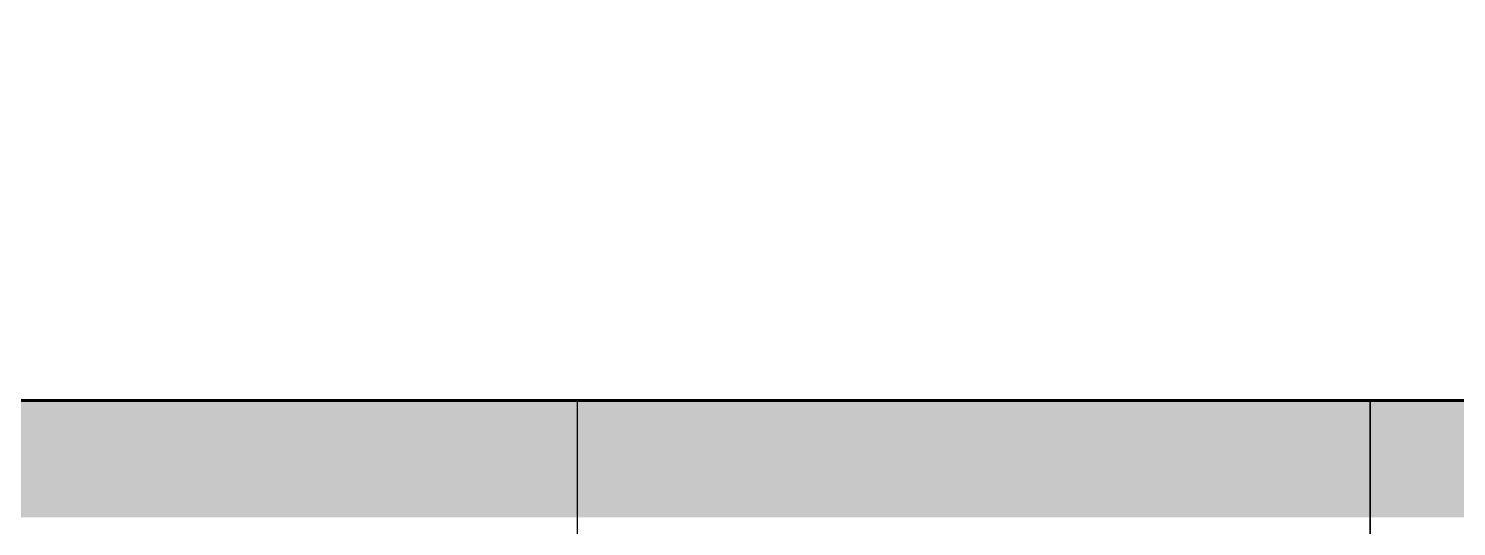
# Model space of a CAD drawing. Header units: millimetres. Extents: x 663313 to 1226001, y 1431724 to 1620898.
# Drawn here: x 847826 to 852676, y 1508376 to 1510068 of the extents above; entities that cross this region are included whole.
import ezdxf

# ---------------------------------------------------------------- set-up
doc = ezdxf.new("R2010")
doc.units = ezdxf.units.MM
doc.set_wipeout_variables(frame=1)
for name, pattern in [('CENTER', [50.800000000000004, 31.75, -6.35, 6.35, -6.35]), ('DPA_Grid _ Level 100', [1000, 550, -160, 130, -160]), ('TA_GL_000.70000', [1.925, 0.7, -0.175, 0.175, -0.175, 0.7])]:
    doc.linetypes.add(name, pattern=pattern)
doc.layers.add('000 - 0_HIDE_OBJ_FRAMING_DEF_SUB', color=7, linetype='Continuous', plot=False)
for name, color, linetype in [('000 - 0_SYM_DWG_GRIDLINE_MAIN_COLOR_251', 7, 'Continuous'), ('000 - 0_SYM_DWG_GROUND_MAIN_COLOR_40', 7, 'Continuous'), ('000 - CONCRETE_COL_HATCH_', 7, 'Continuous'), ('000 - CONCRETE_COL_WIPEOUT_', 7, 'Continuous'), ('000 - CONCRETE_EX_BUILDING_CUT_COLOR_5', 7, 'Continuous'), ('000 - CONCRETE_EX_BUILDING_SUB_COLOR_251', 7, 'Continuous'), ('000 - CONCRETE_EX_BUILDING_WIPEOUT_', 7, 'Continuous'), ('000 - CONCRETE_PRECAST_MAIN_COLOR_1', 7, 'Continuous'), ('000 - CONCRETE_PRECAST_MAIN_COLOR_3', 7, 'Continuous'), ('000 - CONCRETE_PRECAST_WIPEOUT_', 7, 'Continuous'), ('000 - GRID', 7, 'CENTER')]:
    doc.layers.add(name, color=color, linetype=linetype)
doc.layers.add('000 - CONCRETE_EX_BUILDING_CUT_COLOR_40', color=7, linetype='Continuous', lineweight=120)
doc.layers.add('A-GENM', color=7, linetype='Continuous', lineweight=9)
doc.styles.add('TA', font='', dxfattribs={"height": 4.5})
doc.styles.get('TA').set_extended_font_data('Cordia New')

# ---------------------------------------------------------------- blocks, each defined once
blk = doc.blocks.new('Railing - 50mm-12514463-ENT 4 ELE-2 sheet')
at = {"layer": '000 - CONCRETE_EX_BUILDING_SUB_COLOR_251', "color": 7}
for p, q in [((-149807.5987598424, 104150.0000000004), (-149807.5987598424, 104500.0000000002)), ((-149807.5987598424, 103650.0000000002), (-149807.5987598424, 104100.0000000004))]:
    blk.add_line(p, q, dxfattribs=at)
blk = doc.blocks.new('Railing - 50mm-22182241-ENT 4 ELE-2 sheet')
at = {"layer": '000 - CONCRETE_EX_BUILDING_SUB_COLOR_251', "color": 7}
for p, q in [((-150307.5987598424, 104091.8749999999), (-150307.5987598424, 104432.9399408114)), ((-150307.5987598424, 103475.0000000002), (-150307.5987598424, 104032.9401233301))]:
    blk.add_line(p, q, dxfattribs=at)
blk = doc.blocks.new('Railing - 50mm-22182239-ENT 4 ELE-2 sheet')
at = {"layer": '000 - CONCRETE_EX_BUILDING_SUB_COLOR_251', "color": 7}
for p, q in [((-150807.5987598425, 103779.3749999998), (-150807.5987598425, 104120.5680638497)), ((-150807.5987598425, 103125.0000000002), (-150807.5987598425, 103720.5682463684)), ((-150757.5987598425, 103136.0781201223), (-150757.5987598425, 103125.0000000002))]:
    blk.add_line(p, q, dxfattribs=at)
blk = doc.blocks.new('Railing - 50mm-22182237-ENT 4 ELE-2 sheet')
at = {"layer": '000 - CONCRETE_EX_BUILDING_SUB_COLOR_251', "color": 7}
for p, q in [((-151307.5987598425, 103466.8749999997), (-151307.5987598425, 103807.9124353308)), ((-151307.5987598425, 102950.0000000002), (-151307.5987598425, 103407.9126179244))]:
    blk.add_line(p, q, dxfattribs=at)
blk = doc.blocks.new('Railing - 50mm-22182235-ENT 4 ELE-2 sheet')
at = {"layer": '000 - CONCRETE_EX_BUILDING_SUB_COLOR_251', "color": 7}
for p, q in [((-151807.5987598424, 103154.3749999997), (-151807.5987598424, 103495.4124353308)), ((-151807.5987598424, 102600.0000000002), (-151807.5987598424, 103095.4126179243))]:
    blk.add_line(p, q, dxfattribs=at)
blk = doc.blocks.new('Railing - 50mm-22182233-ENT 4 ELE-2 sheet')
at = {"layer": '000 - CONCRETE_EX_BUILDING_SUB_COLOR_251', "color": 7}
for p, q in [((-152307.5987598424, 102841.8749999997), (-152307.5987598424, 103182.9124353307)), ((-152307.5987598424, 102250.0000000002), (-152307.5987598424, 102782.9126179243))]:
    blk.add_line(p, q, dxfattribs=at)
blk = doc.blocks.new('Railing - 50mm-22182231-ENT 4 ELE-2 sheet')
at = {"layer": '000 - CONCRETE_EX_BUILDING_SUB_COLOR_251', "color": 7}
for p, q in [((-152807.5987598425, 102529.3749999996), (-152807.5987598425, 102870.4124353306)), ((-152807.5987598425, 101900.0000000002), (-152807.5987598425, 102470.4126179242)), ((-152757.5987598425, 102074.9945501547), (-152757.5987598425, 101900.0000000002))]:
    blk.add_line(p, q, dxfattribs=at)
blk = doc.blocks.new('Railing - 50mm-22182229-ENT 4 ELE-2 sheet')
at = {"layer": '000 - CONCRETE_EX_BUILDING_SUB_COLOR_251', "color": 7}
for p, q in [((-153307.5987598424, 102216.663084494), (-153307.5987598424, 102557.9124353306)), ((-153307.5987598424, 101725.0000000002), (-153307.5987598424, 102157.9126179242)), ((-153295.0987598423, 101725.0000000001), (-153307.5987598424, 101725.0000000001))]:
    blk.add_line(p, q, dxfattribs=at)
blk = doc.blocks.new('Railing - 50mm-22182227-ENT 4 ELE-2 sheet')
at = {"layer": '000 - CONCRETE_EX_BUILDING_SUB_COLOR_251', "color": 7}
for p, q in [((-153807.5987598424, 101904.2912075323), (-153807.5987598424, 102245.4124353305)), ((-153807.5987598424, 101375.0000000002), (-153807.5987598424, 101845.4126179241))]:
    blk.add_line(p, q, dxfattribs=at)
blk = doc.blocks.new('Railing - Post End-12520096-ENT 4 ELE-2 sheet')
at = {"layer": '000 - CONCRETE_EX_BUILDING_SUB_COLOR_251', "color": 7}
for p, q in [((-149660.598759842, 104150.0000000004), (-149660.598759842, 104475.0000000002)), ((-149610.5987598419, 104475.0000000002), (-149610.5987598419, 104150.0000000004)), ((-149660.598759842, 104000.0000000002), (-149660.598759842, 104100.0000000004)), ((-149610.5987598419, 104100.0000000004), (-149610.5987598419, 103650.0000000002)), ((-149685.5987598419, 104000.0000000002), (-149660.598759842, 104000.0000000002)), ((-149685.5987598419, 104000.0000000001), (-149685.5987598419, 103975.0000000001)), ((-149685.5987598419, 103975.0000000001), (-149685.5987598419, 103950.0000000001)), ((-149660.598759842, 103950.0000000002), (-149685.5987598419, 103950.0000000002)), ((-149660.598759842, 103650.0000000002), (-149660.598759842, 103950.0000000002))]:
    blk.add_line(p, q, dxfattribs=at)
at = {"layer": '000 - CONCRETE_EX_BUILDING_SUB_COLOR_251', "color": 7, "flags": 128}
for points in [[(-149660.598759842, 104475.0000000002), (-149660.6187571754, 104475.9997333549), (-149660.6787171844, 104476.9978673494), (-149660.7785439456, 104477.9928051824), (-149660.9180777576, 104478.9829551656), (-149661.0970953959, 104479.9667332701), (-149661.3153104706, 104480.9425656609), (-149661.5723738842, 104481.9088912143), (-149661.8678743899, 104482.8641640156), (-149662.20133925, 104483.8068558321), (-149662.5722349919, 104484.7354585579), (-149662.9799682614, 104485.6484866268), (-149663.4238867725, 104486.5444793887), (-149663.90328035, 104487.4220034463), (-149664.4173820666, 104488.2796549482), (-149664.9653694693, 104489.1160618351), (-149665.5463658948, 104489.9298860343), (-149666.1594418732, 104490.7198256007), (-149666.8036166134, 104491.4846167995), (-149667.4778595734, 104492.223036128), (-149668.1810921083, 104492.9339022727), (-149668.912189196, 104493.6160779995), (-149669.669981237, 104494.2684719727), (-149670.4532559259, 104494.8900405011), (-149671.2607601901, 104495.4797892077), (-149672.0912021953, 104496.0367746204), (-149672.9432534111, 104496.5601056813), (-149673.8155507376, 104497.0489451723), (-149674.706698685, 104497.5025110546), (-149675.6152716067, 104497.9200777195), (-149676.5398159801, 104498.3009771494), (-149677.478852731, 104498.6445999864), (-149678.4308796011, 104498.9503965074), (-149679.3943735507, 104499.2178775031), (-149680.3677931947, 104499.4466150611), (-149681.3495812695, 104499.6362432499), (-149682.3381671235, 104499.786458705), (-149683.3319692303, 104499.8970211136), (-149684.3293977186, 104499.9677535996), (-149685.3288569155, 104499.9985430059), (-149685.5987598419, 104500.0000000002)], [(-149614.6649598833, 104499.3597213331), (-149613.7475703203, 104496.5036407226), (-149612.9451273331, 104493.6131588741), (-149612.2589146594, 104490.6928999421), (-149611.6900300928, 104487.7475357177), (-149611.2393837276, 104484.7817781556), (-149610.9076965016, 104481.800371835), (-149610.6954990438, 104478.8080863702), (-149610.6031308247, 104475.8097087796), (-149610.5987598419, 104475.0000000002)]]:
    blk.add_lwpolyline(points, dxfattribs=at)
at = {"layer": '000 - CONCRETE_EX_BUILDING_SUB_COLOR_251', "color": 7}
for points, knots in [([(-149635.5987598419, 103975.0000000001), (-149637.1931754085, 103976.6153703018), (-149640.4189749484, 103979.8098629995), (-149644.3532657794, 103983.7567808125), (-149647.0256519063, 103986.4254051142), (-149648.5132684057, 103987.9227232132), (-149649.614689249, 103989.0153586364), (-149650.6927257337, 103990.0880343252), (-149651.740240623, 103991.1445715867), (-149652.7583092462, 103992.1702679814), (-149653.7462888976, 103993.1469743729), (-149654.6961118467, 103994.0888521591), (-149655.5985846834, 103995.0026294565), (-149656.4507588006, 103995.8646631382), (-149657.2467009067, 103996.6479692568), (-149657.9808351792, 103997.3692983898), (-149658.6424776824, 103998.0408953567), (-149659.2213601533, 103998.6306440584), (-149659.7082758387, 103999.1119615951), (-149660.0970791698, 103999.4804931875), (-149660.4778495416, 103999.8484228578), (-149660.598759842, 103999.9779179994), (-149660.5987598419, 104000.0000000001)], [0, 0, 0, 0, 0.1428571428571428, 0.2857142857142857, 0.3571428571428571, 0.3928571428571428, 0.4285714285714285, 0.4642857142857143, 0.5, 0.5357142857142857, 0.5714285714285714, 0.6071428571428571, 0.6428571428571428, 0.6785714285714286, 0.7142857142857143, 0.75, 0.7857142857142857, 0.8214285714285714, 0.8571428571428571, 0.8928571428571428, 0.9285714285714286, 1, 1, 1, 1]), ([(-149660.5987598419, 103950.0000000001), (-149660.598759842, 103950.0220820008), (-149660.4778495417, 103950.1515771425), (-149660.0970791697, 103950.5195068123), (-149659.7082758391, 103950.8880384061), (-149659.2213601514, 103951.3693559375), (-149658.6424776894, 103951.9591046593), (-149657.9808351529, 103952.6307015509), (-149657.246701005, 103953.3520309651), (-149656.4507584337, 103954.1353360343), (-149655.5985860528, 103954.9973736323), (-149654.6961067361, 103955.9111363139), (-149653.7463079707, 103956.8530686471), (-149652.7582380647, 103957.8295714663), (-149651.4012623463, 103959.1981796492), (-149649.9822062606, 103960.6212792856), (-149648.513199025, 103962.0771202963), (-149647.0256914597, 103963.5746841002), (-149644.3532372489, 103966.2431548363), (-149640.418985323, 103970.1901604011), (-149637.1931754085, 103973.3846296983), (-149635.5987598419, 103975.0000000001)], [0, 0, 0, 0, 0.07142857142857142, 0.1071428571428571, 0.1428571428571428, 0.1785714285714285, 0.2142857142857143, 0.25, 0.2857142857142857, 0.3214285714285714, 0.3571428571428571, 0.3928571428571428, 0.4285714285714285, 0.4642857142857143, 0.5, 0.5714285714285714, 0.6071428571428571, 0.6428571428571428, 0.7142857142857143, 0.8571428571428571, 1, 1, 1, 1])]:
    blk.add_open_spline(points, degree=3, knots=knots, dxfattribs=at)
blk = doc.blocks.new('Railing - Post Start-12520094-ENT 4 ELE-2 sheet')
at = {"layer": '000 - CONCRETE_EX_BUILDING_SUB_COLOR_251', "color": 7, "flags": 128}
blk.add_lwpolyline([(-154454.5987598428, 102025.0000000002), (-154454.5387678424, 102027.9992000642), (-154454.3588878156, 102030.9936020479), (-154454.0594075318, 102033.9784155469), (-154453.6408060961, 102036.9488654962), (-154453.1037531809, 102039.9001998098), (-154452.4491079567, 102042.8276969822), (-154451.6779177162, 102045.7266736425), (-154450.791416199, 102048.5924920464), (-154449.7910216187, 102051.4205674958), (-154448.6783343931, 102054.2063756733), (-154447.4551345844, 102056.9454598801), (-154446.1233790514, 102059.6334381658), (-154444.6851983187, 102062.2660103385), (-154443.1428931689, 102064.8389648442), (-154441.4989309611, 102067.3481855048), (-154439.7559416841, 102069.7896581024), (-154437.9167137492, 102072.1594768016), (-154435.9841895284, 102074.453850398), (-154433.9614606484, 102076.6691083835), (-154431.8517630439, 102078.8017068177), (-154429.6584717809, 102080.848233998), (-154427.3850956578, 102082.8054159176), (-154425.0352715911, 102084.6701215029), (-154422.6127587982, 102086.4393676228), (-154420.1214327829, 102088.1103238608), (-154417.5652791353, 102089.6803170434), (-154414.9483871559, 102091.1468355166), (-154412.2749433136, 102092.5075331634), (-154409.5492245484, 102093.7602331581), (-154406.7755914285, 102094.9029314477), (-154403.9584811757, 102095.9337999589), (-154401.1024005652, 102096.8511895219), (-154398.2119187168, 102097.6536325091), (-154395.2916597847, 102098.3398451828), (-154392.3462955603, 102098.9087297493), (-154389.3805379982, 102099.3593761146), (-154386.3991316777, 102099.6910633405), (-154383.4068462129, 102099.9032607984), (-154380.4084686222, 102099.9956290174)], dxfattribs=at)
blk = doc.blocks.new('Railing - Railing-15265305-ENT 4 ELE-2 sheet')
at = {"color": 7}
for name, p in [('Railing - 50mm-12514463-ENT 4 ELE-2 sheet', (0, 0)), ('Railing - Post End-12520096-ENT 4 ELE-2 sheet', (0, 0)), ('Railing - 50mm-22182241-ENT 4 ELE-2 sheet', (0, 0)), ('Railing - 50mm-22182239-ENT 4 ELE-2 sheet', (0, 0)), ('Railing - 50mm-22182237-ENT 4 ELE-2 sheet', (0, 0)), ('Railing - 50mm-22182235-ENT 4 ELE-2 sheet', (0, 0)), ('Railing - 50mm-22182233-ENT 4 ELE-2 sheet', (0, 0)), ('Railing - 50mm-22182231-ENT 4 ELE-2 sheet', (0, 0)), ('Railing - 50mm-22182229-ENT 4 ELE-2 sheet', (0, 0)), ('Railing - 50mm-22182227-ENT 4 ELE-2 sheet', (0, 0)), ('Railing - Post Start-12520094-ENT 4 ELE-2 sheet', (0, 0)), ('Railing - 50mm-12514463-ENT 4 ELE-2 sheet', (-4499.999999999774, -2450.000000000067))]:
    blk.add_blockref(name, p, dxfattribs=at)
blk = doc.blocks.new('A$Cc320a9d8')
at = {"layer": '000 - 0_HIDE_OBJ_FRAMING_DEF_SUB'}
blk.add_hatch(color=7, dxfattribs=at).paths.add_polyline_path([(-43541.11398445326, 687.5445067140536), (-43626.18785305019, 370.0445067140536), (-43456.04011585633, 370.0445067140536)])
at = {"layer": '000 - 0_HIDE_OBJ_FRAMING_DEF_SUB', "color": 7, "lineweight": 35}
blk.add_line((-40847.87204339704, 6472.096544785207), (-40847.87204339704, -2329.673384817084), dxfattribs=at)
at = {"layer": '000 - 0_HIDE_OBJ_FRAMING_DEF_SUB', "color": 7, "linetype": 'DPA_Grid _ Level 100'}
for p, q in [((-52850.23139427649, 1140), (0, 1140)), ((-52850.23139427649, 0), (0, 0))]:
    blk.add_line(p, q, dxfattribs=at)
at = {"layer": '000 - 0_HIDE_OBJ_FRAMING_DEF_SUB', "color": 7}
for p, q in [((-43541.11398445326, 687.5445067140536), (-43626.18785305019, 370.0445067140536)), ((-43456.04011585633, 370.0445067140536), (-43541.11398445326, 687.5445067140536)), ((-43541.11398445326, 687.5445067140536), (-43541.11398445326, -1274.344196254577)), ((-43626.18785305019, 370.0445067140536), (-43456.04011585633, 370.0445067140536))]:
    blk.add_line(p, q, dxfattribs=at)
at = {"layer": 'A-GENM', "color": 7}
blk.add_line((-15675.63411691587, 1.999999999941792), (-53101.68953156695, 1.999999999941792), dxfattribs=at)
at = {"layer": '000 - CONCRETE_EX_BUILDING_SUB_COLOR_251', "color": 7}
blk.add_blockref('Railing - Railing-15265305-ENT 4 ELE-2 sheet', (105954.6770394873, -101200.0000000001), dxfattribs=at)
at = {"color": 7}
blk.add_wipeout([(-39789.72738792439, 1.9999999999417923), (-39782.98130320545, 2449.999999999982), (-44259.78225657089, 2449.999999999982), (-44241.78225657089, 2275), (-44539.78225657136, 2275), (-44521.78225657135, 2100), (-44819.78225657136, 2100), (-44801.782256571125, 1924.9999999999964), (-45099.782256572056, 1924.9999999999964), (-45081.782256572056, 1750.0000000000073), (-45379.782256571125, 1750.0000000000073), (-45361.782256571125, 1575.0000000000146), (-45659.782256571125, 1575.0000000000146), (-45641.782256571125, 1399.9999999999964), (-45939.782256571125, 1399.9999999999964), (-45921.782256571125, 1225), (-46219.782256571816, 1225), (-46201.782256571816, 1050.0000000000182), (-46499.78225657112, 1050.0000000000182), (-46481.782256571125, 874.9999999999964), (-46779.78225657112, 874.9999999999964), (-46761.78225657089, 700.0000000000036), (-47059.78225657159, 700.0000000000036), (-47041.78225657159, 525.0000000000036), (-47339.78225657112, 525.0000000000036), (-47321.78225657112, 350.0000000000109), (-47619.78225657089, 350.0000000000109), (-47601.78225657088, 175), (-47899.78225656995, 175), (-47881.9879708559, 1.9999999999417923)], dxfattribs=at).dxf.layer = '000 - CONCRETE_EX_BUILDING_WIPEOUT_'
at = {"layer": '000 - CONCRETE_EX_BUILDING_CUT_COLOR_5', "color": 7}
blk.add_lwpolyline([(-47881.98797085589, 1.999999999941792), (-39789.72738792438, 1.999999999941792)], dxfattribs=at)
blk = doc.blocks.new('A$C3fe2981c')
at = {"color": 7}
blk.add_wipeout([(-13799.98520000023, -3330), (-7704.98520000023, -3330), (-7704.98520000023, 1140), (-13799.98520000023, 1140)], dxfattribs=at).dxf.layer = '000 - CONCRETE_PRECAST_WIPEOUT_'
at = {"layer": '000 - CONCRETE_COL_HATCH_'}
h = blk.add_hatch(dxfattribs=at)
h.set_pattern_fill('ANSI31', angle=-2.197154778051754e-15)
h.set_pattern_definition([(45, (0, 0), (-112.2532015133644, 112.2532015133644), [])])
h.paths.add_polyline_path([(-13799.98520000023, -3330), (-7704.985200000228, -3330), (-7704.985200000228, 1140), (-13799.98520000023, 1140)])
h = blk.add_hatch(dxfattribs=at)
h.set_pattern_fill('AR-CONC', scale=0.05, angle=-2.197154778051754e-15)
h.set_pattern_definition([(49.99999999999999, (0, 0), (455.46167249001, -39.84771384725773), [47.62500000000001, -523.8750000000001]), (355, (0, 0), (-88.10855356242332, 477.6421130975879), [38.10000000000001, -419.1014604250001]), (100.4514447, (37.95501749997493, -3.320633749943227), (367.3531177258832, 437.7943797804878), [40.47502200000001, -445.2256115000001]), (46.18420000000002, (0, 127), (677.6976022303248, -105.1058198318179), [71.43749999999997, -785.8124999999998]), (96.63555760999995, (56.47475000005215, 118.2412499999627), (593.5103351287576, 618.5653114943038), [60.71255785000001, -667.8390204000001]), (351.1841511700001, (0, 127), (593.5103351624426, 618.5653114638317), [57.149917675, -628.6493298]), (21, (63.5, 95.25), (379.0359781728312, -255.662995467719), [47.62500000000001, -523.875]), (326.0000000000001, (63.5, 95.25), (154.5050708691177, 460.4699153057982), [38.1, -419.1]), (71.45144499999999, (95.08633149997331, 73.94475025008433), (533.5410481967904, 204.8069222147631), [40.475022, -445.224844]), (37.50000000000001, (0, 0), (7.721508126479551, 211.3875971828828), [0, -414.02, 0, -425.45, 0, -420.6875]), (7.499999999999998, (0, 0), (167.0491562757644, 250.4514370452988), [0, -242.57, 0, -404.495, 0, -160.3375]), (327.5, (-141.6049999999814, 0), (338.9764879171785, -14.32185998168362), [0, -158.75, 0, -495.3000000000001, 0, -657.2250000000001]), (317.5, (-205.1049999999814, 0), (370.3229534650451, 63.56622758333257), [0, -206.375, 0, -328.93, 0, -466.725])])
h.paths.add_polyline_path([(-13799.98520000023, -4001.041934287176), (-7704.985200000228, -4001.041934287176), (-7704.985200000228, 1139.999996674247), (-13799.98520000023, 1139.999996674247)])
at = {"layer": '000 - CONCRETE_PRECAST_MAIN_COLOR_1', "color": 7}
blk.add_lwpolyline([(-9184.985200000228, -3330), (-7704.985200000228, -3330), (-7704.985200000228, 1139.999996674247), (-9184.985200000228, 1139.999996674247)], close=True, dxfattribs=at)
at = {"layer": '000 - CONCRETE_PRECAST_MAIN_COLOR_3', "color": 7}
blk.add_lwpolyline([(-13799.98520000023, -3330), (-7704.985200000228, -3330), (-7704.985200000228, 1140), (-13799.98520000023, 1140)], close=True, dxfattribs=at)
blk = doc.blocks.new('*U4814')
at = {"layer": '000 - 0_SYM_DWG_GRIDLINE_MAIN_COLOR_251', "color": 7, "linetype": 'ByBlock', "ltscale": 5}
blk.add_line((155.3999999999996, 3.637978807091713e-12), (-495.3999999999966, -3.594504156395586e-12), dxfattribs=at)
at = {"layer": '000 - 0_SYM_DWG_GRIDLINE_MAIN_COLOR_251', "color": 7}
blk.add_point((-339.9999999999971, 6.245698675651445e-14), dxfattribs=at)
at = {"color": 7, "style": 'TA', "flags": 1}
blk.add_attdef('LOCATION', (5.999999999999999, -6.000000000000001), '', height=4.5, rotation=270, dxfattribs=at)
blk = doc.blocks.new('W-1-PP18-ST_ENT4_REV00_20260601-021503_ELEVATION_2_DIMS')
at = {"layer": '000 - GRID', "color": 7, "linetype": 'TA_GL_000.70000', "xscale": -50.00000000000043, "yscale": 50.00000000000043, "zscale": 50.00000000000043, "rotation": 180}
for p in [(0, 102340.0000000002), (0, 101200.0000000002)]:
    blk.add_blockref('*U4814', p, dxfattribs=at)
blk = doc.blocks.new('*U5405')
at = {"layer": '000 - CONCRETE_COL_HATCH_'}
h = blk.add_hatch(dxfattribs=at)
h.set_pattern_fill('EARTH', scale=0.5, angle=45)
h.set_pattern_definition([(45, (68827.95687402248, -831398.827997531), (0, 4.490128060534577), [3.175, -3.175]), (45, (68827.11497501114, -831397.9860985196), (0, 4.490128060534577), [3.175, -3.175]), (45, (68826.2730759998, -831397.1441995084), (0, 4.490128060534577), [3.175, -3.175]), (135, (68826.2730759998, -831396.5829335008), (-4.490128060534577, 0), [3.175, -3.175]), (135, (68827.11497501114, -831395.7410344894), (-4.490128060534577, 0), [3.175, -3.175]), (135, (68827.95687402248, -831394.8991354781), (-4.490128060534577, 0), [3.175, -3.175])])
h.paths.add_polyline_path([(-1.667805984044525e-10, 1.091393642127514e-11), (34413.97843700752, 0), (34413.97843700752, 397.9999498494435), (0, 397.9999498494435)])

msp = doc.modelspace()

# ---------------------------------------------------------------- linework, layer by layer
at = {"layer": '000 - CONCRETE_EX_BUILDING_CUT_COLOR_40', "color": 7}
msp.add_line((842402.5634017129, 1508805.00114329), (875663.6788681586, 1508805.00114329), dxfattribs=at)

# ---------------------------------------------------------------- block references
at = {"color": 7}
msp.add_blockref('A$C3fe2981c', (857021.0096335574, 1513275.00114329), dxfattribs=at)

# ---------------------------------------------------------------- next in the draw order: block references
msp.add_blockref('W-1-PP18-ST_ENT4_REV00_20260601-021503_ELEVATION_2_DIMS', (867616.0065335924, 1407605.00114329), dxfattribs=at)

# ---------------------------------------------------------------- next in the draw order: block references
msp.add_blockref('A$Cc320a9d8', (893230.792855222, 1508805.00114329), dxfattribs=at)

# ---------------------------------------------------------------- next in the draw order: block references
msp.add_blockref('*U5405', (841890.1923493958, 1508407.00119344), dxfattribs=at)

# ---------------------------------------------------------------- next in the draw order: linework, layer by layer
at = {"layer": '000 - 0_SYM_DWG_GROUND_MAIN_COLOR_40', "color": 7}
msp.add_lwpolyline([(841890.1923493955, 1508805.00114329), (876304.1707864034, 1508805.00114329)], dxfattribs=at)

doc.saveas('drawing.dxf')
